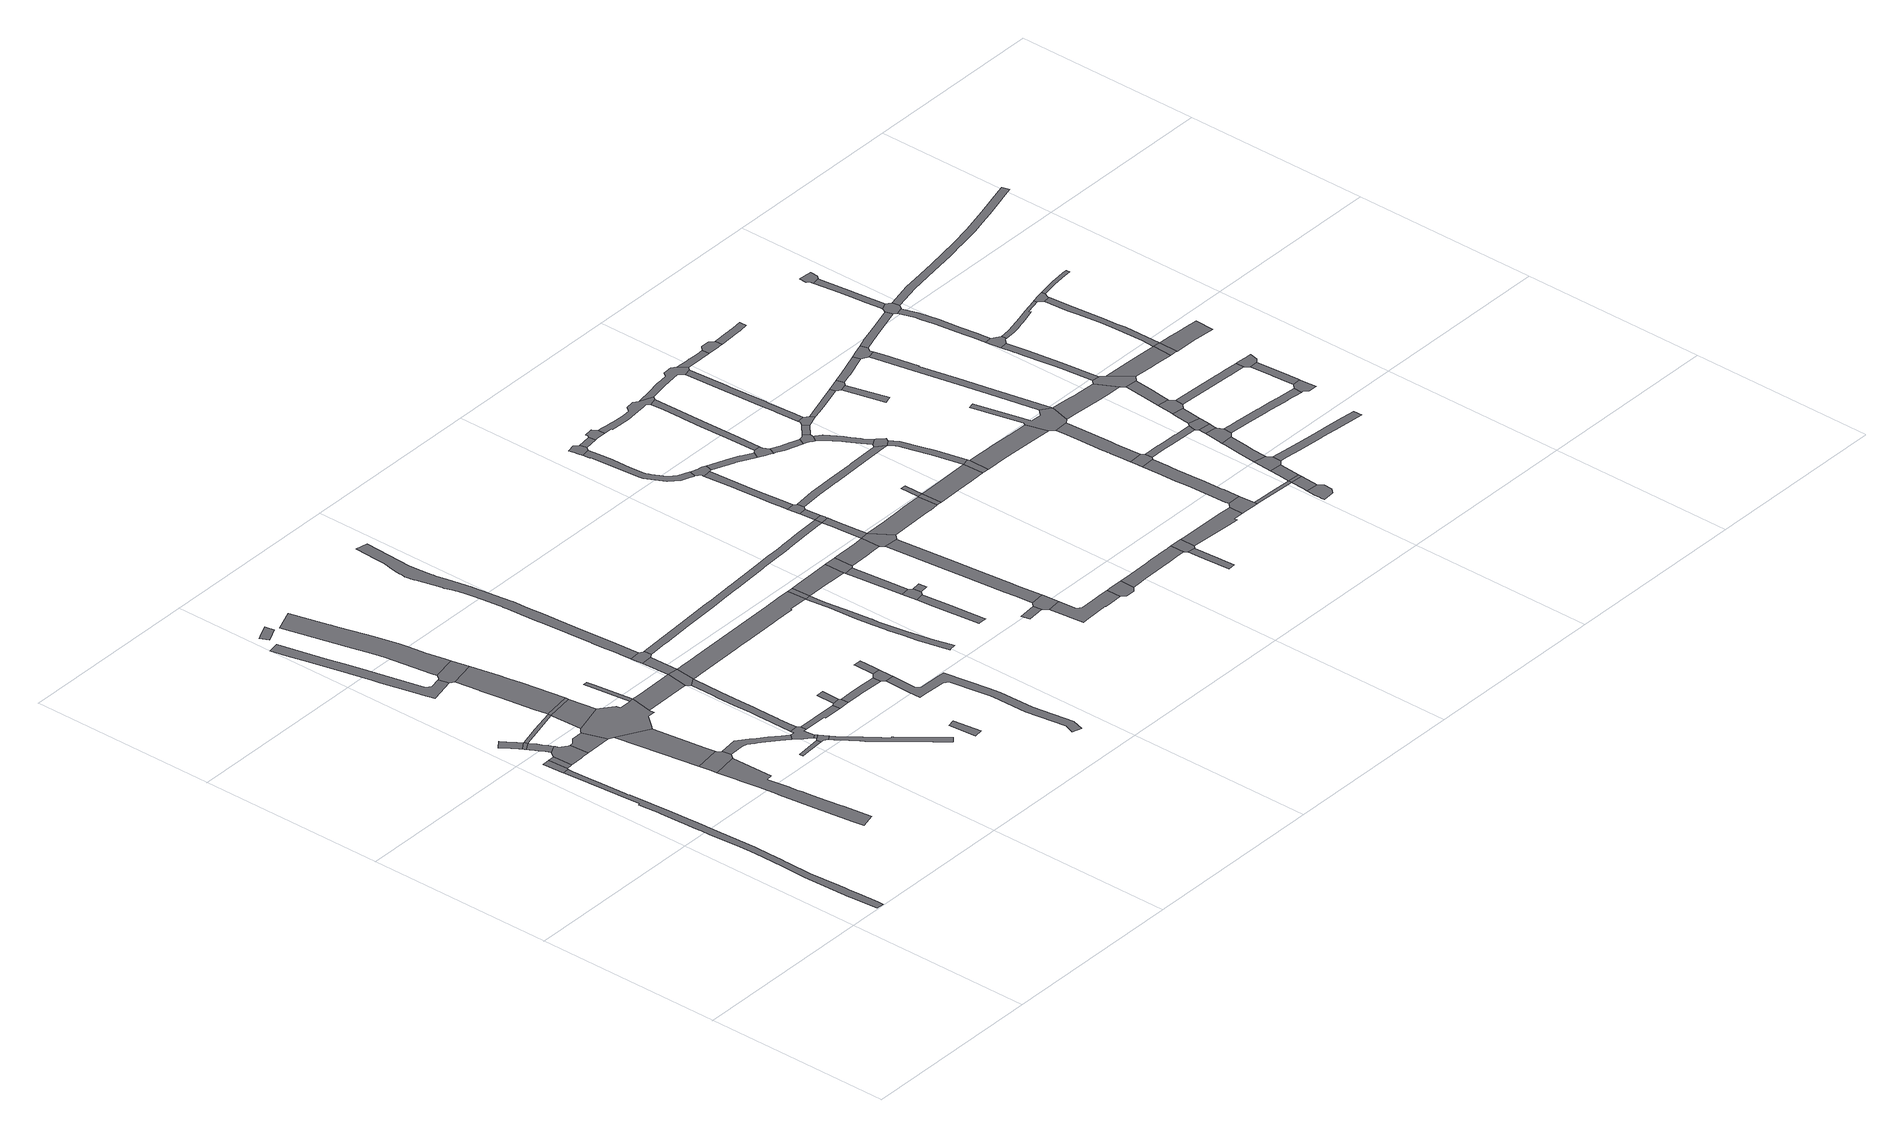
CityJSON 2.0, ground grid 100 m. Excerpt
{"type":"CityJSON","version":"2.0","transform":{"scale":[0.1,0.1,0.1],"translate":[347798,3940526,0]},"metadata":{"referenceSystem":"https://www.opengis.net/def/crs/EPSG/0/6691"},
"CityObjects":{
"road1":{"type":"Road","attributes":{"RoadStructureAttribute.sectionType":"1"},"geometry":[{"type":"MultiSurface","lod":"1","boundaries":[[[0,1,2,3,4,5,6,7,8,9,10,11,12,13,14,15,16,17,18,19,20,21,22,23,24,25,26,27,28,29,30,31,32,33,34,35,36,37,38,39,40,41,42,43,44,45,46,47,48,49]]]}]},
"road2":{"type":"Road","geometry":[{"type":"MultiSurface","lod":"1","boundaries":[[[50,23,22,51,52,53]]]}]},
"road3":{"type":"Road","attributes":{"function":"2","RoadStructureAttribute.sectionType":"1"},"geometry":[{"type":"MultiSurface","lod":"1","boundaries":[[[54,52,51,55,56]]]}]},
"road4":{"type":"Road","attributes":{"RoadStructureAttribute.sectionType":"1"},"geometry":[{"type":"MultiSurface","lod":"1","boundaries":[[[57,58,59,60,61,62,63,64,65,66,67,68]]]}]},
"road5":{"type":"Road","geometry":[{"type":"MultiSurface","lod":"1","boundaries":[[[67,69,70,71,72,68]]]}]},
"road6":{"type":"Road","attributes":{"RoadStructureAttribute.sectionType":"1"},"geometry":[{"type":"MultiSurface","lod":"1","boundaries":[[[70,73,74,75,76,77,78,79,80,81,82,83,84,85,71]]]}]},
"road7":{"type":"Road","geometry":[{"type":"MultiSurface","lod":"1","boundaries":[[[86,87,88,89,90,91,81,80,54,56,92,93,94,95]]]}]},
"road8":{"type":"Road","attributes":{"RoadStructureAttribute.sectionType":"1"},"geometry":[{"type":"MultiSurface","lod":"1","boundaries":[[[96,97,98,99,100,101,102,103,104,105,106,107,108,109,110,111,112,113,114,115,116,117,118,119,120,121]]]}]},
"road9":{"type":"Road","attributes":{"function":"2","RoadStructureAttribute.sectionType":"1"},"geometry":[{"type":"MultiSurface","lod":"1","boundaries":[[[122,123,124,125,86,95]]]}]},
"road10":{"type":"Road","attributes":{"RoadStructureAttribute.sectionType":"1"},"geometry":[{"type":"MultiSurface","lod":"1","boundaries":[[[126,127,128,72,71,129,130,131]]]}]},
"road11":{"type":"Road","geometry":[{"type":"MultiSurface","lod":"1","boundaries":[[[120,132,133,134,135,136,137,138,121]]]}]},
"road12":{"type":"Road","attributes":{"RoadStructureAttribute.sectionType":"1"},"geometry":[{"type":"MultiSurface","lod":"1","boundaries":[[[139,136,135,140,141,142]]]}]},
"road13":{"type":"Road","attributes":{"RoadStructureAttribute.sectionType":"1"},"geometry":[{"type":"MultiSurface","lod":"1","boundaries":[[[143,144,145,146,147,148,149,150,151,152,153,154,155,156,157,158,159,160]]]}]},
"road14":{"type":"Road","attributes":{"RoadStructureAttribute.sectionType":"1"},"geometry":[{"type":"MultiSurface","lod":"1","boundaries":[[[161,162,163,164,131]]]}]},
"road15":{"type":"Road","geometry":[{"type":"MultiSurface","lod":"1","boundaries":[[[141,165,166,167,168,169,170,171,172,163,162,173,123,122,142]]]}]},
"road16":{"type":"Road","geometry":[{"type":"MultiSurface","lod":"1","boundaries":[[[174,175,126,131,164]]]}]},
"road17":{"type":"Road","attributes":{"RoadStructureAttribute.sectionType":"1"},"geometry":[{"type":"MultiSurface","lod":"1","boundaries":[[[176,177,178,179,180,181,182]]]}]},
"road18":{"type":"Road","attributes":{"RoadStructureAttribute.sectionType":"1"},"geometry":[{"type":"MultiSurface","lod":"1","boundaries":[[[183,184,185,186,175,174,187,188,189,190,191]]]}]},
"road19":{"type":"Road","geometry":[{"type":"MultiSurface","lod":"1","boundaries":[[[192,193,152,151,191,190,194]]]}]},
"road20":{"type":"Road","attributes":{"RoadStructureAttribute.sectionType":"1"},"geometry":[{"type":"MultiSurface","lod":"1","boundaries":[[[195,196,197,198,199,200,201,133,132,202,203,204,205,206,207,208,209]]]}]},
"road21":{"type":"Road","attributes":{"RoadStructureAttribute.sectionType":"1"},"geometry":[{"type":"MultiSurface","lod":"1","boundaries":[[[210,211,212,213,214,215,216,217,218,219,220,221,222,223,224,225,226,192,194]]]}]},
"road22":{"type":"Road","attributes":{"RoadStructureAttribute.sectionType":"1"},"geometry":[{"type":"MultiSurface","lod":"1","boundaries":[[[227,228,229,230,231]]]}]},
"road23":{"type":"Road","attributes":{"RoadStructureAttribute.sectionType":"1"},"geometry":[{"type":"MultiSurface","lod":"1","boundaries":[[[169,232,233,234,170]]]}]},
"road24":{"type":"Road","geometry":[{"type":"MultiSurface","lod":"1","boundaries":[[[235,236,237,238,195,209,239,240,241,242,243,244,245,246]]]}]},
"road25":{"type":"Road","attributes":{"RoadStructureAttribute.sectionType":"1"},"geometry":[{"type":"MultiSurface","lod":"1","boundaries":[[[247,243,242,248]]]}]},
"road26":{"type":"Road","geometry":[{"type":"MultiSurface","lod":"1","boundaries":[[[249,250,251,247,248,227,231]]]}]},
"road27":{"type":"Road","geometry":[{"type":"MultiSurface","lod":"1","boundaries":[[[252,253,169,168,254,255,256]]]}]},
"road28":{"type":"Road","attributes":{"RoadStructureAttribute.sectionType":"1"},"geometry":[{"type":"MultiSurface","lod":"1","boundaries":[[[257,258,259,260,261,262,263,264,236,235,265,266,267,268,269,270,271,272,273,274,275]]]}]},
"road29":{"type":"Road","attributes":{"RoadStructureAttribute.sectionType":"1"},"geometry":[{"type":"MultiSurface","lod":"1","boundaries":[[[276,277,278,279,280,281,282,283,284,285,286,287,288,289,251,250,290,291,292,293,294,295,296,297,298,299,300,301,302,303,304,305]]]}]},
"road30":{"type":"Road","attributes":{"RoadStructureAttribute.sectionType":"1"},"geometry":[{"type":"MultiSurface","lod":"1","boundaries":[[[245,306,307,308,309,310,311,312,313,246]]]}]},
"road31":{"type":"Road","geometry":[{"type":"MultiSurface","lod":"1","boundaries":[[[314,256,255,257,275]]]}]},
"road32":{"type":"Road","attributes":{"RoadStructureAttribute.sectionType":"1"},"geometry":[{"type":"MultiSurface","lod":"1","boundaries":[[[315,256,314,316]]]}]},
"road33":{"type":"Road","geometry":[{"type":"MultiSurface","lod":"1","boundaries":[[[317,318,319,320,315,316,321,322]]]}]},
"road34":{"type":"Road","geometry":[{"type":"MultiSurface","lod":"1","boundaries":[[[323,312,311,324,325,326,327]]]}]},
"road35":{"type":"Road","attributes":{"RoadStructureAttribute.sectionType":"1"},"geometry":[{"type":"MultiSurface","lod":"1","boundaries":[[[328,329,323,327]]]}]},
"road36":{"type":"Road","attributes":{"RoadStructureAttribute.sectionType":"1"},"geometry":[{"type":"MultiSurface","lod":"1","boundaries":[[[330,331,332,333,334]]]}]},
"road37":{"type":"Road","attributes":{"RoadStructureAttribute.sectionType":"1"},"geometry":[{"type":"MultiSurface","lod":"1","boundaries":[[[335,336,337,338,339,340,341,342,343,344,345,346,347,348,349,350,351,352,353,354,355,356,357,358,359,360,361,362,363,364,365,366,367,368,369,370,371,372,319,318,373,374,375,376,377,378,379,380,381,382,383,384,385,386,387,388,389,390,391,392]]]}]},
"road38":{"type":"Road","attributes":{"RoadStructureAttribute.sectionType":"1"},"geometry":[{"type":"MultiSurface","lod":"1","boundaries":[[[393,394,395,326,325,396,397,398,399]]]}]},
"road39":{"type":"Road","attributes":{"RoadStructureAttribute.sectionType":"1"},"geometry":[{"type":"MultiSurface","lod":"1","boundaries":[[[400,401,402,403,404,405,406,407,408,409,410,411,412,413,414,415,416,417,418,419,420,421,422]]]}]},
"road40":{"type":"Road","geometry":[{"type":"MultiSurface","lod":"1","boundaries":[[[421,423,424,425,393,399,422]]]}]},
"road41":{"type":"Road","attributes":{"RoadStructureAttribute.sectionType":"1"},"geometry":[{"type":"MultiSurface","lod":"1","boundaries":[[[426,427,428,429,430,425,424]]]}]},
"road42":{"type":"Road","attributes":{"function":"2","RoadStructureAttribute.sectionType":"1"},"geometry":[{"type":"MultiSurface","lod":"1","boundaries":[[[431,432,433,434,435,436,437,438,314,275,439,440,441,442,443,444,445,446,447,448,449,450]]]}]},
"road43":{"type":"Road","attributes":{"RoadStructureAttribute.sectionType":"1"},"geometry":[{"type":"MultiSurface","lod":"1","boundaries":[[[321,451,452,453,454,455,456,457,458,459,460,461,462,463,464,465,466,467,468,469,470,471,472,473,474,475,476,477,478,479,480,481,482,483,484,485,486,487,488,489,490,322]]]}]},
"road44":{"type":"Road","attributes":{"RoadStructureAttribute.sectionType":"1"},"geometry":[{"type":"MultiSurface","lod":"1","boundaries":[[[491,492,493,494,495,496,497,498,499,500,501,502,503,504,505,506,507,508,509,510,511,512,513]]]}]},
"road45":{"type":"Road","geometry":[{"type":"MultiSurface","lod":"1","boundaries":[[[514,450,449,491,513]]]}]},
"road46":{"type":"Road","attributes":{"function":"2","RoadStructureAttribute.sectionType":"1"},"geometry":[{"type":"MultiSurface","lod":"1","boundaries":[[[515,516,517,518,519,520,514,513]]]}]},
"road47":{"type":"Road","attributes":{"RoadStructureAttribute.sectionType":"1"},"geometry":[{"type":"MultiSurface","lod":"1","boundaries":[[[521,522,523,524,525,526,527,528,529]]]}]},
"road48":{"type":"Road","geometry":[{"type":"MultiSurface","lod":"1","boundaries":[[[530,521,529,531,532,533]]]}]},
"road49":{"type":"Road","attributes":{"RoadStructureAttribute.sectionType":"1"},"geometry":[{"type":"MultiSurface","lod":"1","boundaries":[[[534,535,536,537,530,533]]]}]},
"road50":{"type":"Road","attributes":{"RoadStructureAttribute.sectionType":"1"},"geometry":[{"type":"MultiSurface","lod":"1","boundaries":[[[531,538,539,532]]]}]},
"road51":{"type":"Road","attributes":{"RoadStructureAttribute.sectionType":"1"},"geometry":[{"type":"MultiSurface","lod":"1","boundaries":[[[540,541,542,543]]]}]},
"road52":{"type":"Road","geometry":[{"type":"MultiSurface","lod":"1","boundaries":[[[535,544,545,518,517,536]]]}]},
"road53":{"type":"Road","geometry":[{"type":"MultiSurface","lod":"1","boundaries":[[[543,542,546,547,548,549]]]}]},
"road54":{"type":"Road","attributes":{"function":"2","RoadStructureAttribute.sectionType":"1"},"geometry":[{"type":"MultiSurface","lod":"1","boundaries":[[[544,550,551,552,553,554,555,556,545]]]}]},
"road55":{"type":"Road","attributes":{"RoadStructureAttribute.sectionType":"1"},"geometry":[{"type":"MultiSurface","lod":"1","boundaries":[[[546,557,558,559,560,561,562,563,564,565,566,567,547]]]}]},
"road56":{"type":"Road","attributes":{"RoadStructureAttribute.sectionType":"1"},"geometry":[{"type":"MultiSurface","lod":"1","boundaries":[[[548,568,569,570,571,572,573,574,575,576,577,578,579,580,549]]]}]},
"road57":{"type":"Road","geometry":[{"type":"MultiSurface","lod":"1","boundaries":[[[581,582,553,552,575,574]]]}]},
"road58":{"type":"Road","attributes":{"RoadStructureAttribute.sectionType":"1"},"geometry":[{"type":"MultiSurface","lod":"1","boundaries":[[[583,584,585,474,586,587,588,553,582]]]}]},
"road59":{"type":"Road","geometry":[{"type":"MultiSurface","lod":"1","boundaries":[[[474,585,589,590,591,475]]]}]},
"road60":{"type":"Road","attributes":{"RoadStructureAttribute.sectionType":"1"},"geometry":[{"type":"MultiSurface","lod":"1","boundaries":[[[591,592,593,475]]]}]},
"road61":{"type":"Road","geometry":[{"type":"MultiSurface","lod":"1","boundaries":[[[562,594,595,596,597,598,563]]]}]},
"road62":{"type":"Road","geometry":[{"type":"MultiSurface","lod":"1","boundaries":[[[599,600,601,593,592,602,603]]]}]},
"road63":{"type":"Road","attributes":{"RoadStructureAttribute.sectionType":"1"},"geometry":[{"type":"MultiSurface","lod":"1","boundaries":[[[604,605,606,607,608,609,610,611,612,613,614,615,616,617,618,619,620,621,622,623,624,625,626,627,628,629,630]]]}]},
"road64":{"type":"Road","geometry":[{"type":"MultiSurface","lod":"1","boundaries":[[[631,632,633,634,635,636,637,638,619,618]]]}]},
"road65":{"type":"Road","attributes":{"RoadStructureAttribute.sectionType":"1"},"geometry":[{"type":"MultiSurface","lod":"1","boundaries":[[[639,640,641,642,643,601,600,644,645,646,647,648,649]]]}]},
"road66":{"type":"Road","geometry":[{"type":"MultiSurface","lod":"1","boundaries":[[[650,649,648,651,652,653,654,655,656,604,630]]]}]},
"road67":{"type":"Road","attributes":{"function":"2","RoadStructureAttribute.sectionType":"1"},"geometry":[{"type":"MultiSurface","lod":"1","boundaries":[[[581,657,658,659,660,661,662,663,664,582]]]}]},
"road68":{"type":"Road","attributes":{"RoadStructureAttribute.sectionType":"1"},"geometry":[{"type":"MultiSurface","lod":"1","boundaries":[[[665,633,632,666]]]}]},
"road69":{"type":"Road","geometry":[{"type":"MultiSurface","lod":"1","boundaries":[[[667,668,669,670,671,672,665,666]]]}]},
"road70":{"type":"Road","attributes":{"RoadStructureAttribute.sectionType":"1"},"geometry":[{"type":"MultiSurface","lod":"1","boundaries":[[[673,674,675,676,677,678,679,680,597,596,681,682,683,684,685,686,687,688,689]]]}]},
"road71":{"type":"Road","attributes":{"RoadStructureAttribute.sectionType":"1"},"geometry":[{"type":"MultiSurface","lod":"1","boundaries":[[[690,691,692,693,652,651,694,695,696,697,698,699]]]}]},
"road72":{"type":"Road","geometry":[{"type":"MultiSurface","lod":"1","boundaries":[[[700,701,661,660,702,703]]]}]},
"road73":{"type":"Road","attributes":{"RoadStructureAttribute.sectionType":"1"},"geometry":[{"type":"MultiSurface","lod":"1","boundaries":[[[704,705,706,707,708,599,603,709,710,711,712,713,714,715,716,717,718]]]}]},
"road74":{"type":"Road","geometry":[{"type":"MultiSurface","lod":"1","boundaries":[[[700,719,720,701]]]}]},
"road75":{"type":"Road","geometry":[{"type":"MultiSurface","lod":"1","boundaries":[[[699,698,721,722,723,724,725,726,727]]]}]},
"road76":{"type":"Road","attributes":{"RoadStructureAttribute.sectionType":"1"},"geometry":[{"type":"MultiSurface","lod":"1","boundaries":[[[728,729,730,731,732,733,734]]]}]},
"road77":{"type":"Road","geometry":[{"type":"MultiSurface","lod":"1","boundaries":[[[735,736,737,738,739,740,741,742,669,668,743,744,745,746,747,748,749,750,751,752,753,754,755,756]]]}]},
"road78":{"type":"Road","geometry":[{"type":"MultiSurface","lod":"1","boundaries":[[[689,688,734,733,757,758]]]}]},
"road79":{"type":"Road","attributes":{"RoadStructureAttribute.sectionType":"1"},"geometry":[{"type":"MultiSurface","lod":"1","boundaries":[[[759,760,761,762,763,724,723,764,765,766]]]}]},
"road80":{"type":"Road","attributes":{"RoadStructureAttribute.sectionType":"1"},"geometry":[{"type":"MultiSurface","lod":"1","boundaries":[[[726,767,768,753,752,769,770,771,772,773,774,727]]]}]},
"road81":{"type":"Road","attributes":{"function":"2","RoadStructureAttribute.sectionType":"1"},"geometry":[{"type":"MultiSurface","lod":"1","boundaries":[[[775,776,777,778,779,700,703]]]}]},
"road82":{"type":"Road","geometry":[{"type":"MultiSurface","lod":"1","boundaries":[[[780,781,782,783,759,766,784,785,786,787]]]}]},
"road83":{"type":"Road","attributes":{"RoadStructureAttribute.sectionType":"1"},"geometry":[{"type":"MultiSurface","lod":"1","boundaries":[[[788,789,790,791,792,793,794,795,796,797,798,799,800,801,802,780,787]]]}]},
"road84":{"type":"Road","attributes":{"RoadStructureAttribute.sectionType":"1"},"geometry":[{"type":"MultiSurface","lod":"1","boundaries":[[[782,781,803,804]]]}]},
"road85":{"type":"Road","attributes":{"RoadStructureAttribute.sectionType":"1"},"geometry":[{"type":"MultiSurface","lod":"1","boundaries":[[[757,805,806,807,808,809,810,811,812,813,758]]]}]},
"road86":{"type":"Road","geometry":[{"type":"MultiSurface","lod":"1","boundaries":[[[814,815,778,777,816,817]]]}]},
"road87":{"type":"Road","geometry":[{"type":"MultiSurface","lod":"1","boundaries":[[[717,818,819,820,794,793,718]]]}]},
"road88":{"type":"Road","attributes":{"RoadStructureAttribute.sectionType":"1"},"geometry":[{"type":"MultiSurface","lod":"1","boundaries":[[[821,822,823,824,818,717,825,826,827,828,829,830,778,815]]]}]},
"road89":{"type":"Road","geometry":[{"type":"MultiSurface","lod":"1","boundaries":[[[803,831,832,833,834,835,836,804]]]}]},
"road90":{"type":"Road","geometry":[{"type":"MultiSurface","lod":"1","boundaries":[[[837,838,839,840,841,842,843,844,845,846,847,848,755,754,849,850,851,852,853]]]}]},
"road91":{"type":"Road","attributes":{"RoadStructureAttribute.sectionType":"1"},"geometry":[{"type":"MultiSurface","lod":"1","boundaries":[[[852,854,855,856,857,858,859,860,861,862,834,833,863,864,865,866,867,868,869,870,871,872,873,853]]]}]},
"road92":{"type":"Road","geometry":[{"type":"MultiSurface","lod":"1","boundaries":[[[874,809,808,875,876,877,878]]]}]},
"road93":{"type":"Road","attributes":{"RoadStructureAttribute.sectionType":"1"},"geometry":[{"type":"MultiSurface","lod":"1","boundaries":[[[879,880,881,832,831,882,883,884]]]}]},
"road94":{"type":"Road","attributes":{"function":"2","RoadStructureAttribute.sectionType":"1"},"geometry":[{"type":"MultiSurface","lod":"1","boundaries":[[[885,886,887,888,889,890,891,892,893,894,895,814,817]]]}]},
"road95":{"type":"Road","attributes":{"RoadStructureAttribute.sectionType":"1"},"geometry":[{"type":"MultiSurface","lod":"1","boundaries":[[[896,897,898,899,900,901,902,903,904,905,906,907,908,909,874,878]]]}]},
"road96":{"type":"Road","attributes":{"RoadStructureAttribute.sectionType":"1"},"geometry":[{"type":"MultiSurface","lod":"1","boundaries":[[[910,911,912,913,914,915,839,838,916,917,918]]]}]},
"road97":{"type":"Road","attributes":{"RoadStructureAttribute.sectionType":"1"},"geometry":[{"type":"MultiSurface","lod":"1","boundaries":[[[919,920,876,875,921,922,923]]]}]},
"road98":{"type":"Road","attributes":{"RoadStructureAttribute.sectionType":"1"},"geometry":[{"type":"MultiSurface","lod":"1","boundaries":[[[924,925,926,927,928]]]}]},
"road99":{"type":"Road","geometry":[{"type":"MultiSurface","lod":"1","boundaries":[[[903,929,930,931,932,933,904]]]}]},
"road100":{"type":"Road","geometry":[{"type":"MultiSurface","lod":"1","boundaries":[[[879,884,928,927,934,935]]]}]},
"road101":{"type":"Road","attributes":{"RoadStructureAttribute.sectionType":"1"},"geometry":[{"type":"MultiSurface","lod":"1","boundaries":[[[936,937,938,939,940,941,942,943,944,932,931,945,946,947,948,949]]]}]},
"road102":{"type":"Road","geometry":[{"type":"MultiSurface","lod":"1","boundaries":[[[950,951,952,953,954,955,956,910,918]]]}]},
"road103":{"type":"Road","geometry":[{"type":"MultiSurface","lod":"1","boundaries":[[[957,958,959,960,961,962,963,964,965,966]]]}]},
"road104":{"type":"Road","attributes":{"RoadStructureAttribute.sectionType":"1"},"geometry":[{"type":"MultiSurface","lod":"1","boundaries":[[[967,957,966,968,922]]]}]},
"road105":{"type":"Road","geometry":[{"type":"MultiSurface","lod":"1","boundaries":[[[969,923,922,968]]]}]},
"road106":{"type":"Road","geometry":[{"type":"MultiSurface","lod":"1","boundaries":[[[890,889,936,949,970,971,972,973,974,975,976,977,978,979,980,981]]]}]},
"road107":{"type":"Road","attributes":{"RoadStructureAttribute.sectionType":"1"},"geometry":[{"type":"MultiSurface","lod":"1","boundaries":[[[982,983,984,985,986,987,935,934]]]}]},
"road108":{"type":"Road","attributes":{"RoadStructureAttribute.sectionType":"1"},"geometry":[{"type":"MultiSurface","lod":"1","boundaries":[[[969,988,989,990,923]]]}]},
"road109":{"type":"Road","attributes":{"RoadStructureAttribute.sectionType":"1"},"geometry":[{"type":"MultiSurface","lod":"1","boundaries":[[[991,992,993,994,995,996,930,929,997,998,999,1000,1001]]]}]},
"road110":{"type":"Road","attributes":{"RoadStructureAttribute.sectionType":"1"},"geometry":[{"type":"MultiSurface","lod":"1","boundaries":[[[953,1002,1003,1004,1005,1006,1007,1008,1009,954]]]}]},
"road111":{"type":"Road","geometry":[{"type":"MultiSurface","lod":"1","boundaries":[[[989,988,1010,1011,1012,1013]]]}]},
"road112":{"type":"Road","attributes":{"RoadStructureAttribute.sectionType":"1"},"geometry":[{"type":"MultiSurface","lod":"1","boundaries":[[[971,1014,1015,1016,1017,1018,1019,1020,1021,1022,1023,1024,1025,972]]]}]},
"road113":{"type":"Road","attributes":{"RoadStructureAttribute.sectionType":"1"},"geometry":[{"type":"MultiSurface","lod":"1","boundaries":[[[1026,1027,1028,1013,1012,1029,1030,1031,1032,1033,1034]]]}]},
"road114":{"type":"Road","geometry":[{"type":"MultiSurface","lod":"1","boundaries":[[[1035,1036,985,984,1020,1019,1037,1038]]]}]},
"road115":{"type":"Road","geometry":[{"type":"MultiSurface","lod":"1","boundaries":[[[1039,1034,1033,1040,1041,1042,1043]]]}]},
"road116":{"type":"Road","attributes":{"RoadStructureAttribute.sectionType":"1"},"geometry":[{"type":"MultiSurface","lod":"1","boundaries":[[[1044,1045,1043,1042,1046,1047]]]}]},
"road117":{"type":"Road","attributes":{"function":"2","RoadStructureAttribute.sectionType":"1"},"geometry":[{"type":"MultiSurface","lod":"1","boundaries":[[[1048,1049,1050,1051,1052,971,970,1053,1054,1055,1056,1057,1058]]]}]},
"road118":{"type":"Road","geometry":[{"type":"MultiSurface","lod":"1","boundaries":[[[1059,1060,1061,1001,1000,1044,1047]]]}]},
"road119":{"type":"Road","attributes":{"RoadStructureAttribute.sectionType":"1"},"geometry":[{"type":"MultiSurface","lod":"1","boundaries":[[[1062,1061,1060,1063,1064,1065,1066]]]}]},
"road120":{"type":"Road","geometry":[{"type":"MultiSurface","lod":"1","boundaries":[[[1067,1068,1069,1070,1071,1066,1065,1072]]]}]},
"road121":{"type":"Road","attributes":{"RoadStructureAttribute.sectionType":"1"},"geometry":[{"type":"MultiSurface","lod":"1","boundaries":[[[1073,1074,1075,1076,1077,1078,1035,1038]]]}]},
"road122":{"type":"Road","attributes":{"RoadStructureAttribute.sectionType":"1"},"geometry":[{"type":"MultiSurface","lod":"1","boundaries":[[[1079,1080,1081,1082,1083,1084,1085,1086,1011,1010,1087,1088,1089,1090,1091,1092,1093,1094]]]}]},
"road123":{"type":"Road","attributes":{"RoadStructureAttribute.sectionType":"1"},"geometry":[{"type":"MultiSurface","lod":"1","boundaries":[[[1095,1096,1097,1069,1068,1098,1099,1100]]]}]},
"road124":{"type":"Road","geometry":[{"type":"MultiSurface","lod":"1","boundaries":[[[1095,1100,1101,1102,1103,1104,1105,1048,1058]]]}]},
"road125":{"type":"Road","attributes":{"RoadStructureAttribute.sectionType":"1"},"geometry":[{"type":"MultiSurface","lod":"1","boundaries":[[[1106,1107,1108,1109,1110,1111,1112,1113,1114,1115,1116,1117,1118,1105,1104]]]}]},
"road126":{"type":"Road","attributes":{"RoadStructureAttribute.sectionType":"1"},"geometry":[{"type":"MultiSurface","lod":"1","boundaries":[[[1119,1120,1121,1122,1123,1124,1125,1126,1127,1128,1129,1041,1040,1130,1131,1132,1133,1134,1135,1136,1137,1138]]]}]},
"road127":{"type":"Road","geometry":[{"type":"MultiSurface","lod":"1","boundaries":[[[1139,1110,1109,1140,1141,1142,1143]]]}]},
"road128":{"type":"Road","attributes":{"RoadStructureAttribute.sectionType":"1"},"geometry":[{"type":"MultiSurface","lod":"1","boundaries":[[[1144,1145,1146,1147,1148,1149,1150,1151,1152,1153,1154,1155,1156,1157,1139,1143]]]}]},
"road129":{"type":"Road","geometry":[{"type":"MultiSurface","lod":"1","boundaries":[[[1076,1075,1150,1149,1158,1159,1160,1161]]]}]},
"road130":{"type":"Road","attributes":{"RoadStructureAttribute.sectionType":"1"},"geometry":[{"type":"MultiSurface","lod":"1","boundaries":[[[1162,1163,1164,1165,1166,1167,1168,1169,1170,1171,1172,1173,1174,1175,1176,1177,1178,1179,1067,1072]]]}]},
"road131":{"type":"Road","attributes":{"function":"2","RoadStructureAttribute.sectionType":"1"},"geometry":[{"type":"MultiSurface","lod":"1","boundaries":[[[1180,1181,1182,1183,1102,1101,1184,1185,1186]]]}]},
"road132":{"type":"Road","attributes":{"RoadStructureAttribute.sectionType":"1"},"geometry":[{"type":"MultiSurface","lod":"1","boundaries":[[[1160,1187,1188,1189,1190,1191,1192,1193,1194,1195,1161]]]}]},
"road133":{"type":"Road","geometry":[{"type":"MultiSurface","lod":"1","boundaries":[[[1196,1197,1198,1199,1200,1201,1191,1190]]]}]},
"road134":{"type":"Road","attributes":{"RoadStructureAttribute.sectionType":"1"},"geometry":[{"type":"MultiSurface","lod":"1","boundaries":[[[1202,1203,1204,1205,1206,1142,1141,1207,1208,1209,1210,1211,1212,1213,1214,1215]]]}]},
"road135":{"type":"Road","geometry":[{"type":"MultiSurface","lod":"1","boundaries":[[[1137,1216,1217,1218,1219,1220,1221,1222,1138]]]}]},
"road136":{"type":"Road","geometry":[{"type":"MultiSurface","lod":"1","boundaries":[[[1223,1224,1225,1226,1227,1180,1186]]]}]},
"road137":{"type":"Road","attributes":{"RoadStructureAttribute.sectionType":"1"},"geometry":[{"type":"MultiSurface","lod":"1","boundaries":[[[1228,1229,1230,1231,1222,1221,1232,1233,1234]]]}]},
"road138":{"type":"Road","geometry":[{"type":"MultiSurface","lod":"1","boundaries":[[[1235,1236,1237,1238,1171,1170,1228,1234,1239,1240]]]}]},
"road139":{"type":"Road","attributes":{"RoadStructureAttribute.sectionType":"1"},"geometry":[{"type":"MultiSurface","lod":"1","boundaries":[[[1226,1241,1242,1243,1244,1245,1246,1247,1248,1249,1250,1251,1252,1253,1254,1227]]]}]},
"road140":{"type":"Road","attributes":{"function":"2","RoadStructureAttribute.sectionType":"1"},"geometry":[{"type":"MultiSurface","lod":"1","boundaries":[[[1255,1256,1257,1226,1225,1258,1259,1260,1261,1262]]]}]},
"road141":{"type":"Road","geometry":[{"type":"MultiSurface","lod":"1","boundaries":[[[1263,1215,1214,1247,1246,1264,1265,1266]]]}]},
"road142":{"type":"Road","attributes":{"RoadStructureAttribute.sectionType":"1"},"geometry":[{"type":"MultiSurface","lod":"1","boundaries":[[[1265,1267,1268,1269,1270,1271,1272,1273,1274,1275,1276,1266]]]}]},
"road143":{"type":"Road","attributes":{"RoadStructureAttribute.sectionType":"1"},"geometry":[{"type":"MultiSurface","lod":"1","boundaries":[[[1277,1278,1279,1280,1281,1282,1283,1284,1285,1286,1159,1158,1287,1288,1289,1290,1291,1292,1293,1294,1295,1296,1297,1298,1299]]]}]}
},
"vertices":[
[220,4,0],[221,36,0],[215,150,0],[212,206,0],[210,229,0],[209,256,0],[199,423,0],[200,559,0],[200,561,0],[200,594,0],[201,664,0],[201,750,0],[190,968,0],[184,1094,0],[184,1101,0],[177,1223,0],[158,1458,0],[157,1470,0],[157,1482,0],[148,1617,0],[144,1694,0],[139,1782,0],[138,1806,0],[103,1803,0],[107,1739,0],[125,1499,0],[136,1381,0],[137,1377,0],[135,1377,0],[124,1376,0],[127,1349,0],[134,1268,0],[135,1250,0],[138,1171,0],[142,1096,0],[143,1065,0],[145,1027,0],[145,1020,0],[148,970,0],[152,914,0],[159,801,0],[163,744,0],[163,673,0],[163,603,0],[161,553,0],[160,497,0],[159,421,0],[169,164,0],[169,156,0],[182,9,0],
[102,1811,0],[140,1814,0],[137,1921,0],[98,1919,0],
[174,1922,0],[164,1815,0],[177,1816,0],
[165,2110,0],[155,2126,0],[154,2127,0],[152,2131,0],[148,2137,0],[109,2192,0],[68,2163,0],[102,2114,0],[109,2104,0],[123,2083,0],[130,2072,0],[172,2099,0],
[136,2062,0],[139,2056,0],[183,2082,0],[178,2100,0],
[140,2054,0],[148,2041,0],[160,2020,0],[168,2005,0],[172,1998,0],[174,1994,0],[183,1977,0],[194,1953,0],[239,1975,0],[228,1998,0],[214,2025,0],[203,2047,0],[184,2080,0],
[294,1923,0],[293,1923,0],[286,1927,0],[259,1944,0],[251,1949,0],[242,1970,0],[250,1818,0],[263,1819,0],[282,1819,0],[297,1820,0],
[560,1220,0],[566,1173,0],[570,1146,0],[571,1137,0],[585,1042,0],[595,946,0],[596,936,0],[618,744,0],[646,534,0],[654,479,0],[733,501,0],[716,627,0],[713,648,0],[709,683,0],[704,719,0],[701,743,0],[690,819,0],[682,874,0],[679,894,0],[675,930,0],[673,941,0],[659,1052,0],[658,1058,0],[689,1062,0],[686,1287,0],[553,1267,0],
[446,1824,0],[401,1948,0],[340,1946,0],[314,1924,0],
[421,2161,0],[378,2151,0],[288,2128,0],[295,2111,0],[368,2130,0],[425,2145,0],
[706,1311,0],[700,1361,0],[679,1381,0],[679,1383,0],[539,1362,0],[541,1346,0],[547,1306,0],
[510,1555,0],[672,1438,0],[635,1722,0],[472,1810,0],
[22,3377,0],[41,3295,0],[79,3128,0],[119,2949,0],[128,2911,0],[168,2734,0],[175,2702,0],[190,2637,0],[327,2668,0],[314,2724,0],[258,2711,0],[231,2727,0],[227,2748,0],[165,3021,0],[139,3132,0],[120,3217,0],[62,3472,0],[3,3459,0],
[425,2132,0],[429,1975,0],[597,2021,0],[575,2167,0],
[653,1743,0],[701,1801,0],[742,1800,0],[739,1827,0],[763,1944,0],[743,1941,0],[672,1940,0],[669,1963,0],[411,1958,0],
[573,2184,0],[422,2162,0],
[71,3519,0],[84,3525,0],[146,3557,0],[138,3605,0],[97,3586,0],[65,3572,0],[50,3564,0],
[369,2523,0],[369,2519,0],[385,2416,0],[412,2229,0],[538,2421,0],[528,2488,0],[521,2533,0],[490,2682,0],[350,2652,0],
[338,2750,0],[323,2726,0],[470,2777,0],
[1001,1205,0],[970,1234,0],[922,1274,0],[867,1319,0],[855,1328,0],[798,1371,0],[701,1360,0],[790,1317,0],[812,1310,0],[847,1286,0],[853,1282,0],[864,1275,0],[869,1271,0],[938,1214,0],[975,1178,0],
[464,2808,0],[443,2909,0],[437,2959,0],[430,3012,0],[425,3053,0],[395,3172,0],[382,3219,0],[350,3351,0],[342,3385,0],[337,3395,0],[331,3421,0],[288,3591,0],[173,3545,0],[254,3210,0],[283,3093,0],[299,3024,0],[335,2776,0],
[1045,1087,0],[907,1075,0],[907,1053,0],[966,1057,0],[1047,1063,0],
[737,2161,0],[733,2192,0],[712,2192,0],
[1068,1225,0],[1024,1225,0],[1024,1204,0],[1007,1204,0],[1014,1140,0],[1046,1115,0],[1049,1111,0],[1049,1110,0],[1072,1124,0],[1064,1180,0],[1080,1180,0],[1080,1213,0],
[1080,1111,0],[1057,1097,0],
[1063,1064,0],[1084,1051,0],[1107,1065,0],
[907,1945,0],[808,1944,0],[822,1828,0],[1000,1830,0],[1019,1946,0],
[1020,1809,0],[1019,1681,0],[1019,1654,0],[1021,1557,0],[1023,1462,0],[1023,1409,0],[1023,1380,0],[1023,1331,0],[1066,1275,0],[1065,1334,0],[1065,1336,0],[1064,1355,0],[1066,1457,0],[1066,1481,0],[1065,1554,0],[1062,1676,0],[1062,1679,0],[1063,1824,0],[1063,1835,0],
[1460,624,0],[1412,682,0],[1384,716,0],[1356,751,0],[1326,787,0],[1287,836,0],[1282,842,0],[1278,839,0],[1249,877,0],[1246,880,0],[1223,911,0],[1198,944,0],[1121,1042,0],[1116,1050,0],[1097,1028,0],[1137,973,0],[1143,965,0],[1167,931,0],[1169,929,0],[1171,925,0],[1180,913,0],[1221,860,0],[1227,852,0],[1299,766,0],[1311,751,0],[1375,671,0],[1401,638,0],[1407,631,0],[1421,613,0],[1432,600,0],
[1207,1179,0],[1208,1179,0],[1208,1178,0],[1208,1170,0],[1214,1170,0],[1310,1171,0],[1309,1212,0],[1176,1213,0],
[1076,1942,0],
[1011,2093,0],[1074,2097,0],
[1086,2149,0],[1067,2163,0],[1007,2158,0],[1009,2138,0],[1094,2110,0],[1091,2150,0],
[1321,1217,0],[1355,1171,0],[1370,1171,0],[1369,1214,0],[1362,1222,0],
[1363,1318,0],[1323,1318,0],
[1562,711,0],[1522,700,0],[1534,577,0],[1537,554,0],[1582,560,0],
[881,3565,0],[879,3515,0],[867,3450,0],[861,3423,0],[859,3411,0],[858,3392,0],[857,3374,0],[858,3355,0],[860,3342,0],[865,3326,0],[865,3325,0],[866,3320,0],[898,3187,0],[901,3176,0],[905,3164,0],[914,3141,0],[918,3123,0],[918,3120,0],[920,3111,0],[928,3070,0],[932,3047,0],[940,2985,0],[953,2890,0],[954,2876,0],[955,2872,0],[957,2846,0],[962,2775,0],[967,2693,0],[967,2690,0],[968,2680,0],[969,2663,0],[981,2515,0],[981,2504,0],[991,2382,0],[991,2375,0],[995,2319,0],[1001,2244,0],[1004,2200,0],[1055,2325,0],[1041,2519,0],[1034,2614,0],[1029,2689,0],[1022,2783,0],[1017,2868,0],[1017,2870,0],[1015,2877,0],[1014,2878,0],[990,3082,0],[989,3087,0],[961,3218,0],[950,3273,0],[949,3284,0],[947,3294,0],[943,3352,0],[938,3415,0],[945,3545,0],[952,3676,0],[887,3689,0],
[1596,1213,0],[1492,1214,0],[1436,1215,0],[1452,1173,0],[1460,1173,0],[1488,1172,0],[1596,1168,0],
[1613,1012,0],[1610,947,0],[1637,947,0],[1770,943,0],[1792,924,0],[1815,771,0],[1824,716,0],[1827,689,0],[1829,502,0],[1860,289,0],[1843,237,0],[1891,222,0],[1911,285,0],[1879,506,0],[1877,693,0],[1873,724,0],[1869,751,0],[1833,992,0],[1800,993,0],[1681,996,0],[1660,1017,0],[1662,1150,0],[1616,1151,0],
[1663,1178,0],[1663,1232,0],[1619,1233,0],
[1664,1257,0],[1663,1312,0],[1663,1346,0],[1621,1347,0],[1620,1332,0],
[1813,1958,0],[1729,1956,0],[1584,1952,0],[1215,1944,0],[1174,1943,0],[1106,1942,0],[1098,1942,0],[1082,1942,0],[1084,1835,0],[1100,1835,0],[1117,1835,0],[1375,1842,0],[1420,1843,0],[1448,1843,0],[1644,1846,0],[1675,1847,0],[1779,1849,0],[1783,1858,0],[1887,1857,0],[1884,1959,0],
[1103,2110,0],[1177,2115,0],[1184,2116,0],[1209,2117,0],[1216,2117,0],[1377,2128,0],[1576,2140,0],[1657,2145,0],[1754,2152,0],[1761,2152,0],[1765,2152,0],[1954,2164,0],[1958,2164,0],[1967,2165,0],[2057,2171,0],[2058,2171,0],[2114,2174,0],[2150,2177,0],[2157,2177,0],[2218,2182,0],[2272,2185,0],[2292,2187,0],[2376,2192,0],[2409,2195,0],[2408,2234,0],[2269,2226,0],[2227,2222,0],[2206,2221,0],[2155,2217,0],[2147,2216,0],[2109,2214,0],[2045,2210,0],[1953,2204,0],[1762,2192,0],[1753,2192,0],[1608,2182,0],[1573,2180,0],[1561,2180,0],[1374,2168,0],[1175,2155,0],
[1887,1854,0],[1900,1748,0],[1902,1732,0],[1913,1583,0],[1925,1489,0],[1933,1421,0],[1934,1409,0],[1947,1326,0],[1957,1251,0],[1995,1090,0],[1996,1090,0],[2034,1096,0],[2005,1212,0],[1985,1319,0],[1982,1335,0],[1965,1430,0],[1959,1486,0],[1956,1522,0],[1954,1532,0],[1942,1634,0],[1927,1764,0],[1923,1799,0],[1918,1858,0],
[1915,1960,0],
[2038,1859,0],[2092,1859,0],[2162,1860,0],[2159,1966,0],[2063,1964,0],[1958,1961,0],
[2207,1461,0],[2214,1392,0],[2243,1123,0],[2262,1124,0],[2290,1126,0],[2290,1132,0],[2271,1315,0],[2257,1457,0],[2255,1472,0],
[2198,1544,0],[2271,1490,0],[2264,1534,0],[2247,1549,0],
[2239,1635,0],[2218,1855,0],[2163,1848,0],[2177,1748,0],
[2315,1495,0],[2312,1541,0],
[2410,1013,0],[2418,968,0],[2511,977,0],[2506,1022,0],
[2229,1865,0],[2226,1968,0],
[2536,952,0],[2611,959,0],[2602,1050,0],[2527,1043,0],
[2338,1868,0],[2372,1868,0],[2428,1870,0],[2427,1973,0],[2373,1971,0],[2288,1969,0],[2283,1969,0],
[2554,765,0],[2577,766,0],[2719,772,0],[2719,768,0],[2741,769,0],[2821,770,0],[2823,848,0],[2782,848,0],[2717,847,0],[2643,844,0],[2620,864,0],
[2593,1148,0],[2587,1205,0],[2586,1216,0],[2582,1261,0],[2565,1426,0],[2555,1523,0],[2524,1847,0],[2448,1852,0],[2448,1851,0],[2480,1515,0],[2488,1434,0],[2512,1195,0],[2518,1141,0],
[2547,1874,0],[2474,1980,0],
[2465,2074,0],[2459,2145,0],[2454,2199,0],[2414,2139,0],[2418,2086,0],[2421,2049,0],
[2453,2209,0],[2453,2212,0],[2451,2238,0],
[2443,2322,0],[2400,2318,0],
[2843,750,0],[2894,750,0],[2918,772,0],[2918,848,0],[2839,848,0],
[2450,2377,0],[2436,2389,0],[2393,2384,0],[2453,2336,0],[2456,2339,0],
[2339,2919,0],[2336,2920,0],[2283,2943,0],[2247,2975,0],[2209,3045,0],[2205,3052,0],[2200,3061,0],[2199,3076,0],[2192,3154,0],[2189,3249,0],[2189,3250,0],[2188,3253,0],[2188,3255,0],[2182,3336,0],[2175,3387,0],[2129,3379,0],[2135,3343,0],[2136,3342,0],[2136,3340,0],[2136,3337,0],[2160,3064,0],[2161,3049,0],[2215,2950,0],[2261,2908,0],[2304,2889,0],[2324,2882,0],[2327,2881,0],
[2189,3406,0],[2192,3406,0],[2182,3443,0],[2158,3461,0],[2115,3453,0],[2121,3424,0],[2123,3410,0],[2124,3402,0],
[2369,2687,0],[2371,2663,0],[2380,2538,0],[2385,2469,0],[2391,2411,0],[2432,2435,0],[2419,2573,0],[2419,2574,0],[2413,2649,0],[2398,2852,0],[2354,2847,0],
[2353,2862,0],[2413,2856,0],[2425,2894,0],[2406,2902,0],[2405,2902,0],[2387,2905,0],[2384,2905,0],
[2757,1880,0],[2796,1881,0],[2808,1881,0],[2855,1883,0],[2851,1993,0],[2741,1989,0],[2718,1988,0],[2601,1984,0],
[2256,3452,0],[2261,3415,0],
[2277,3417,0],[2327,3416,0],[2327,3455,0],[2310,3481,0],[2266,3476,0],[2267,3462,0],
[3260,854,0],[3249,854,0],[3243,855,0],[3136,852,0],[3127,852,0],[3121,852,0],[3103,851,0],[2958,848,0],[2959,773,0],[3007,775,0],[3127,776,0],[3128,776,0],[3153,777,0],[3169,777,0],[3244,779,0],[3282,778,0],[3282,854,0],
[2586,2825,0],[2581,2828,0],[2558,2839,0],[2543,2847,0],[2527,2810,0],[2530,2808,0],[2568,2789,0],[2580,2783,0],[2626,2759,0],[2645,2795,0],
[2882,1994,0],[2851,1994,0],[2878,1884,0],[2884,1884,0],
[2864,2400,0],[2849,2399,0],[2704,2394,0],[2648,2392,0],[2570,2389,0],[2575,2349,0],[2576,2349,0],[2644,2351,0],[2703,2354,0],[2706,2354,0],[2792,2357,0],[2850,2359,0],[2960,2362,0],[3079,2366,0],[3033,2405,0],
[2882,2095,0],[2851,2095,0],
[2663,2740,0],[2693,2726,0],[2699,2723,0],[2715,2761,0],[2698,2791,0],[2697,2806,0],[2660,2805,0],
[3300,684,0],[3301,669,0],[3309,531,0],[3349,534,0],[3344,629,0],[3338,758,0],[3295,763,0],
[2554,3472,0],[2536,3448,0],[2484,3444,0],[2426,3448,0],[2414,3449,0],[2391,3451,0],[2386,3451,0],[2348,3455,0],[2350,3416,0],[2369,3416,0],[2377,3415,0],[2377,3410,0],[2394,3409,0],[2484,3404,0],[2539,3410,0],[2606,3418,0],[2628,3421,0],[2644,3407,0],[2686,3418,0],[2698,3434,0],[2628,3462,0],[2604,3480,0],
[3353,774,0],[3353,854,0],
[2861,2705,0],[2815,2720,0],[2813,2721,0],[2765,2738,0],[2721,2758,0],[2709,2719,0],[2750,2700,0],[2843,2668,0],
[2695,2932,0],[2692,3108,0],[2647,3329,0],[2649,3234,0],[2650,3215,0],[2652,3114,0],[2655,3008,0],[2656,2987,0],
[3010,1886,0],[3106,1889,0],[3186,1890,0],[3185,2003,0],[3015,1998,0],
[2920,2673,0],[2921,2693,0],[2897,2720,0],[2884,2709,0],[2855,2664,0],[2872,2658,0],[2889,2647,0],[2895,2642,0],
[2924,2618,0],[2972,2545,0],[2981,2528,0],[2992,2507,0],[3014,2468,0],[3043,2423,0],[3077,2443,0],[3048,2488,0],[3044,2494,0],[3042,2497,0],[3033,2515,0],[3020,2539,0],[3006,2565,0],[2954,2646,0],[2927,2667,0],
[2976,2740,0],[2952,2768,0],
[3585,760,0],[3636,757,0],[3637,774,0],[3693,773,0],[3694,848,0],[3673,849,0],[3638,849,0],[3431,853,0],[3395,853,0],
[3226,2001,0],[3224,2012,0],[3196,1891,0],[3225,1890,0],
[3111,2391,0],[3118,2407,0],[3088,2439,0],
[3189,2172,0],[3169,2241,0],[3140,2345,0],[3138,2348,0],[3099,2335,0],[3103,2329,0],[3125,2247,0],[3126,2245,0],[3150,2162,0],[3159,2121,0],
[3044,2765,0],[3032,2789,0],[3008,2806,0],[2968,2803,0],[2969,2789,0],[2957,2772,0],
[2978,3460,0],[2983,3466,0],[2952,3506,0],[2929,3526,0],[2879,3522,0],[2861,3498,0],[2798,3492,0],[2797,3492,0],[2754,3484,0],[2753,3484,0],[2722,3478,0],[2634,3463,0],[2799,3452,0],[2802,3453,0],[2907,3465,0],[2930,3440,0],[2970,3450,0],
[2943,3219,0],[2943,3217,0],[2948,3135,0],[2949,3110,0],[2951,3083,0],[2953,3049,0],[2956,3001,0],[2960,2942,0],[2961,2924,0],[3004,2872,0],[3002,2914,0],[2996,3004,0],[2995,3010,0],[2995,3019,0],[2989,3118,0],[2988,3131,0],[2983,3220,0],[2982,3245,0],[2981,3259,0],[2974,3367,0],
[3715,870,0],[3796,771,0],[3795,789,0],[3794,797,0],[3790,873,0],
[3257,2858,0],[3162,2829,0],[3067,2799,0],[3086,2777,0],[3150,2795,0],[3266,2829,0],
[3252,1890,0],[3324,1889,0],[3401,1888,0],[3537,1883,0],[3639,1877,0],[3608,1989,0],[3500,1993,0],[3494,1993,0],[3369,1998,0],[3361,1998,0],[3277,2000,0],
[3786,962,0],[3785,966,0],[3780,1070,0],[3776,1145,0],[3772,1213,0],[3772,1216,0],[3770,1278,0],[3765,1365,0],[3690,1361,0],[3695,1274,0],[3700,1171,0],[3702,1140,0],[3705,1084,0],[3714,890,0],
[3130,3506,0],[3094,3505,0],[3050,3506,0],[3039,3506,0],[3037,3506,0],[3024,3506,0],[3074,3466,0],[3094,3465,0],[3130,3466,0],
[3915,784,0],[3831,787,0],[3826,770,0],[4030,761,0],[4031,779,0],
[3325,2672,0],[3344,2594,0],[3384,2607,0],[3330,2825,0],[3291,2814,0],
[3779,1379,0],[3776,1420,0],[3762,1434,0],[3686,1429,0],[3687,1408,0],
[3345,2843,0],[3334,2882,0],
[3665,1853,0],[3668,1792,0],[3671,1732,0],[3678,1588,0],[3679,1572,0],[3680,1560,0],[3680,1555,0],[3680,1547,0],[3684,1469,0],[3755,1559,0],[3754,1585,0],[3753,1602,0],[3747,1715,0],[3740,1856,0],
[3173,3466,0],[3194,3466,0],[3206,3466,0],[3225,3467,0],[3223,3507,0],[3201,3527,0],[3150,3528,0],
[4022,664,0],[4019,619,0],[4018,596,0],[4018,589,0],[4018,573,0],[4019,558,0],[4084,563,0],[4106,589,0],[4110,636,0],[4088,659,0],
[4024,689,0],[4095,756,0],
[4097,776,0],
[3763,1874,0],[3794,1981,0],[3742,2019,0],[3713,1985,0],[3695,1986,0],[3662,1987,0],[3652,1987,0],[3633,2073,0],[3585,2283,0],[3555,2276,0],[3587,2138,0],[3617,2007,0],
[3395,2858,0],[3407,2862,0],[3538,2908,0],[3525,2945,0],[3396,2901,0],[3394,2900,0],
[4105,889,0],[4040,894,0],[4037,842,0],
[3990,1414,0],[3983,1415,0],[3927,1416,0],[3882,1417,0],[3878,1417,0],[3869,1418,0],[3860,1378,0],[3926,1376,0],[3949,1376,0],[4073,1372,0],[4079,1412,0],
[3338,3473,0],[3365,3476,0],[3413,3481,0],[3409,3519,0],[3359,3515,0],[3336,3513,0],[3328,3513,0],[3317,3512,0],
[4131,912,0],[4132,959,0],[4113,986,0],[4048,1000,0],
[3737,2287,0],[3700,2472,0],[3661,2665,0],[3666,2666,0],[3628,2853,0],[3619,2898,0],[3575,2889,0],[3621,2659,0],[3621,2657,0],[3619,2657,0],[3656,2467,0],[3694,2278,0],
[4067,1188,0],[4056,1088,0],[4051,1044,0],[4119,1070,0],[4121,1085,0],[4122,1097,0],[4123,1101,0],[4135,1209,0],[4069,1205,0],
[3616,2977,0],[3560,2958,0],[3615,2917,0],[3629,2939,0],
[4075,1249,0],[4161,1230,0],[4162,1276,0],[4146,1307,0],[4082,1314,0],
[4087,1357,0],[4083,1328,0],[4148,1321,0],[4151,1350,0],
[4062,1965,0],[3946,1970,0],[3943,1970,0],[3905,1974,0],[3861,1979,0],[3774,1873,0],[3833,1870,0],[3914,1865,0],[3986,1860,0],[4055,1857,0],[4119,1855,0],
[4158,1408,0],[4159,1415,0],[4094,1425,0],
[4103,1504,0],[4168,1496,0],[4170,1518,0],[4171,1522,0],[4106,1530,0],
[4199,1592,0],[4181,1619,0],[4117,1626,0],[4113,1586,0],[4109,1552,0],[4194,1546,0],
[3682,2958,0],[3772,2985,0],[3911,3026,0],[3900,3064,0],[3765,3024,0],[3669,2996,0],
[4652,913,0],[4553,922,0],[4513,925,0],[4508,926,0],[4413,934,0],[4391,936,0],[4374,937,0],[4238,949,0],[4173,908,0],[4257,901,0],[4391,889,0],[4401,888,0],[4412,887,0],[4512,879,0],[4555,875,0],[4651,866,0],
[4140,1835,0],[4133,1767,0],[4121,1664,0],[4187,1670,0],[4193,1722,0],[4206,1831,0],
[4233,1855,0],[4146,1961,0],[4125,1980,0],[4123,1982,0],[4082,1986,0],
[4101,2190,0],[4075,2368,0],[4069,2409,0],[4059,2479,0],[4017,2473,0],[4019,2459,0],[4025,2424,0],[4028,2404,0],[4030,2394,0],[4035,2351,0],[4049,2257,0],[4061,2186,0],[4066,2135,0],
[4503,1249,0],[4501,1249,0],[4476,1251,0],[4465,1252,0],[4400,1257,0],[4396,1257,0],[4387,1258,0],[4381,1259,0],[4265,1268,0],[4257,1269,0],[4204,1273,0],[4264,1222,0],[4395,1211,0],[4399,1211,0],[4457,1206,0],[4469,1205,0],[4527,1201,0],[4529,1201,0],[4617,1193,0],[4620,1239,0],
[4006,2556,0],[4079,2502,0],[4091,2503,0],[4089,2531,0],[4045,2561,0],
[4042,2589,0],[4037,2631,0],[4025,2723,0],[4011,2836,0],[3992,2941,0],[3965,3024,0],[3927,3012,0],[3953,2931,0],[3957,2905,0],[3971,2830,0],[3987,2703,0],[3991,2675,0],[3997,2626,0],[4004,2569,0],
[3985,3049,0],[3977,3088,0],[3952,3107,0],[3912,3090,0],
[4283,1542,0],[4402,1536,0],[4403,1536,0],[4473,1533,0],[4508,1531,0],[4519,1530,0],[4521,1530,0],[4524,1530,0],[4604,1526,0],[4606,1573,0],[4527,1577,0],[4516,1577,0],[4497,1578,0],[4480,1579,0],[4474,1579,0],[4403,1582,0],[4370,1584,0],[4326,1586,0],
[4469,1948,0],[4438,1949,0],[4375,1952,0],[4295,1956,0],[4342,1847,0],[4375,1846,0],[4465,1843,0],
[3933,3267,0],[3930,3294,0],[3926,3331,0],[3909,3468,0],[3869,3463,0],[3887,3326,0],[3894,3262,0],[3903,3178,0],[3912,3102,0],
[3925,3488,0],[3928,3531,0],[3888,3533,0],[3856,3536,0],[3853,3495,0],[3865,3484,0],
[4395,2601,0],[4349,2589,0],[4315,2580,0],[4251,2563,0],[4146,2536,0],[4154,2508,0],[4192,2517,0],[4194,2518,0],[4258,2534,0],[4271,2537,0],[4326,2553,0],[4324,2566,0],[4408,2586,0],[4404,2603,0],
[4626,1193,0],[4650,1174,0],[4697,1173,0],[4694,1208,0],[4692,1222,0],[4689,1263,0],[4643,1260,0],
[4487,1842,0],[4494,1842,0],[4508,1841,0],[4511,1945,0],[4469,1949,0],
[4624,1502,0],[4634,1383,0],[4634,1378,0],[4640,1296,0],[4689,1276,0],[4683,1357,0],[4670,1504,0],
[4703,1568,0],[4666,1569,0],[4639,1572,0],[4631,1572,0],[4674,1507,0],[4694,1522,0],
[4507,2148,0],[4502,2196,0],[4496,2269,0],[4494,2292,0],[4480,2432,0],[4468,2565,0],[4431,2561,0],[4433,2529,0],[4439,2432,0],[4446,2384,0],[4462,2266,0],[4465,2246,0],[4469,2171,0],[4475,2019,0],
[4697,1936,0],[4621,1940,0],[4586,1942,0],[4577,1839,0],[4640,1837,0],[4648,1837,0],[4749,1831,0],[4754,1932,0],
[4446,2613,0],[4467,2573,0],[4480,2600,0],[4477,2618,0],
[4568,2615,0],[4628,2621,0],[4689,2627,0],[4687,2649,0],[4661,2646,0],[4628,2643,0],[4579,2638,0],[4569,2635,0],[4510,2623,0],[4482,2619,0],
[5011,3302,0],[5008,3301,0],[4913,3275,0],[4802,3244,0],[4651,3208,0],[4529,3184,0],[4431,3166,0],[4334,3151,0],[4235,3137,0],[4121,3120,0],[4128,3081,0],[4301,3106,0],[4302,3106,0],[4438,3126,0],[4467,3132,0],[4519,3142,0],[4544,3146,0],[4659,3168,0],[4742,3188,0],[4812,3205,0],[4939,3240,0],[4956,3245,0],[5022,3263,0]
]}
